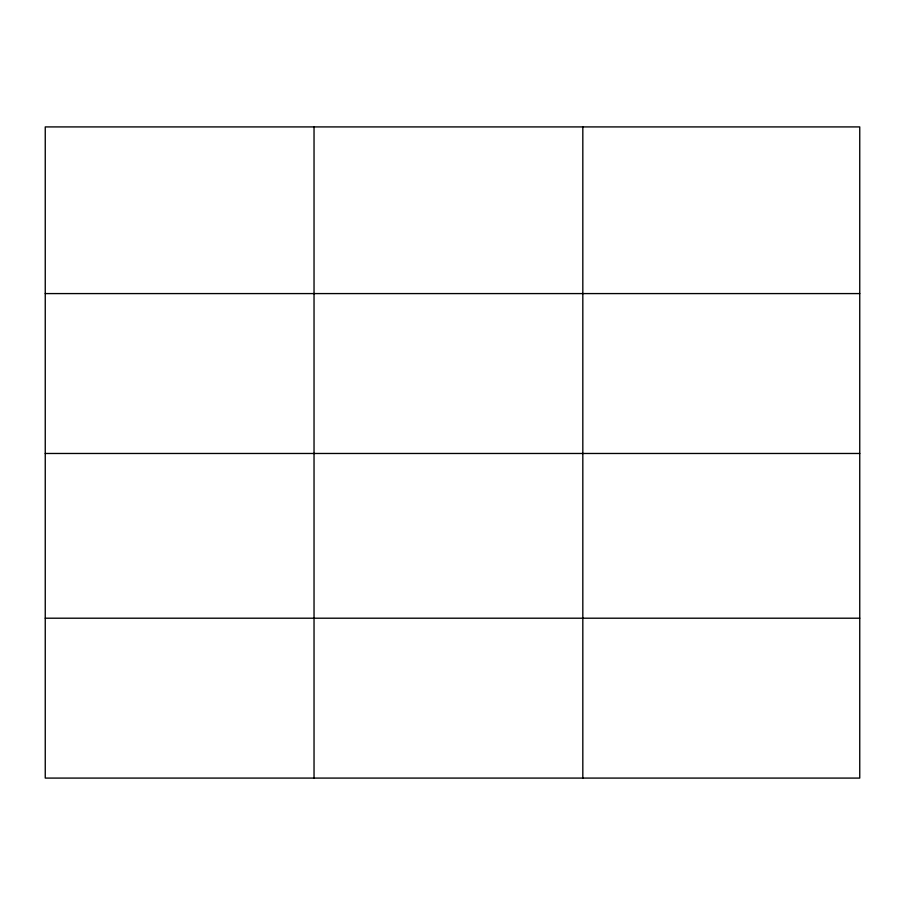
<?xml version="1.0" encoding="UTF-8"?>
<svg xmlns="http://www.w3.org/2000/svg" width="905" height="905" viewBox="0 0 905 905"><rect width="100%" height="100%" fill="white"/><g stroke="black" fill="none" stroke-linecap="round" stroke-linejoin="round"><path stroke-width="1.36" d="M859.75 453.473L859.75 126.915L45.25 126.915L45.25 778.085L859.75 778.085L859.75 453.473L45.25 453.473M45.25 293.582L859.75 293.582M45.25 618.206L859.75 618.206M582.82 126.915L582.82 778.085M314.035 126.915L314.035 778.085"/></g></svg>
